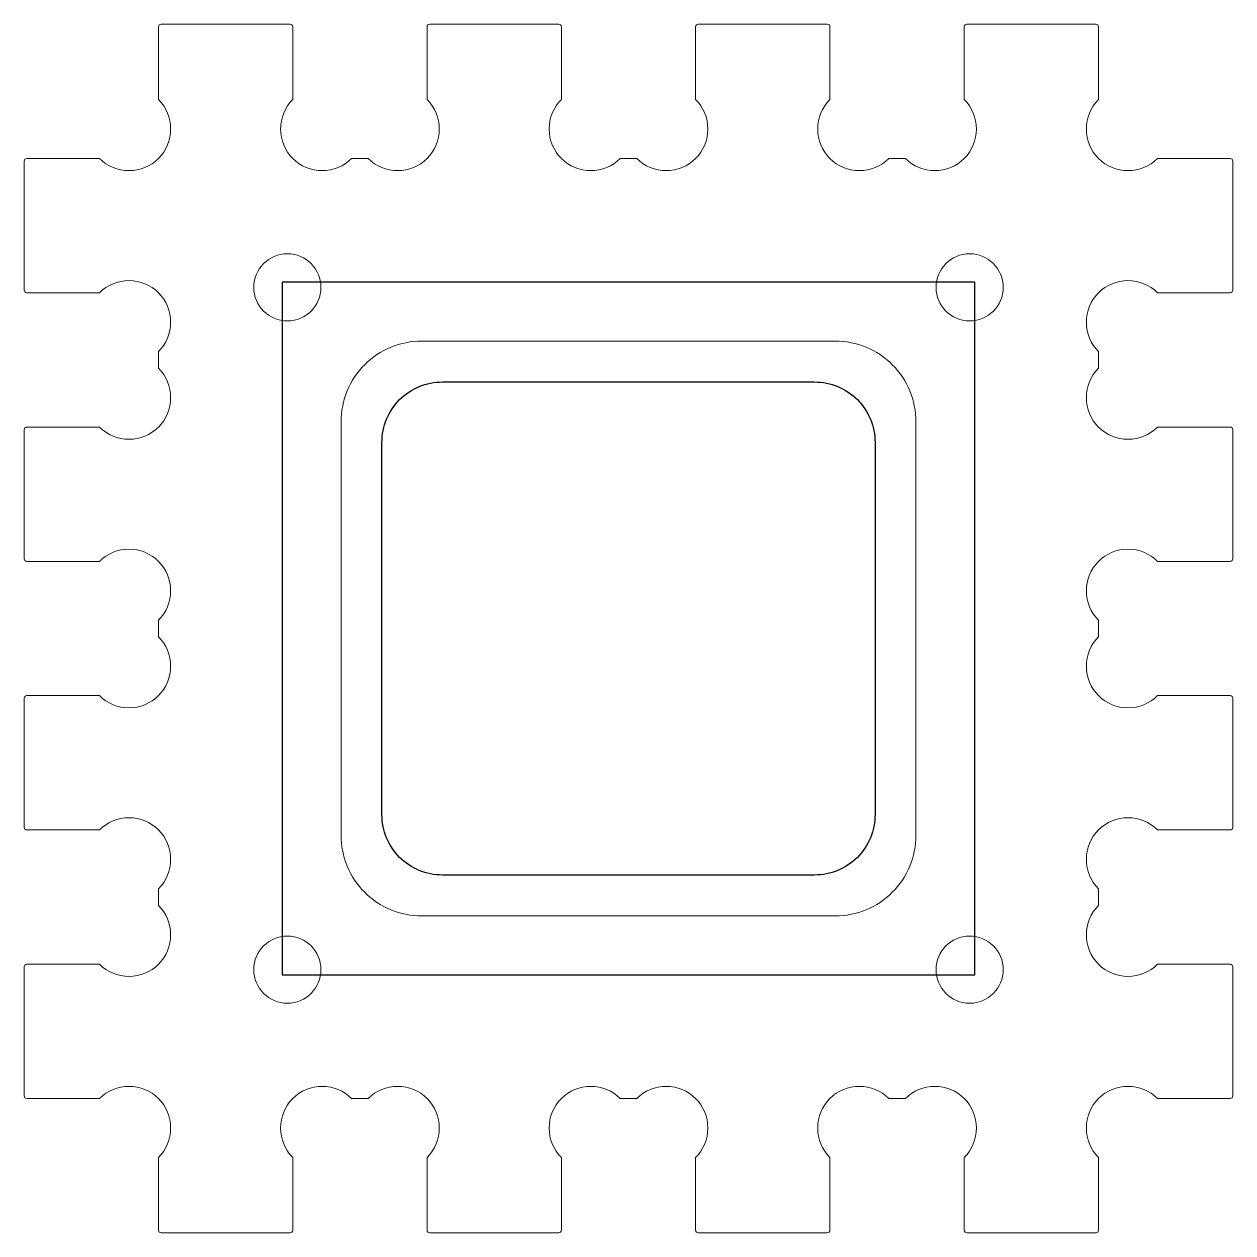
# Model space of a CAD drawing. Extents: x -22.5 to 22.5, y -22.5 to 22.5.
import ezdxf

# ---------------------------------------------------------------- set-up
doc = ezdxf.new("R2010")
doc.units = 0
doc.layers.get('0').update_dxf_attribs({"lineweight": 0})
doc.layers.add('grav1.5mm', color=4, linetype='Continuous')
doc.layers.add('holes', color=1, linetype='Continuous', lineweight=0)

msp = doc.modelspace()

# ---------------------------------------------------------------- linework, layer by layer
msp.add_lwpolyline([(22.5, 2.6, -0.414214), (22.4, 2.5), (19.692, 2.5, 0.414214), (17.5, 2.5, 0.414214), (17.5, 0.308), (17.5, -0.308, 0.414214), (17.5, -2.5, 0.414214), (19.692, -2.5), (22.4, -2.5, -0.414214), (22.5, -2.6), (22.5, -7.4, -0.414214), (22.4, -7.5), (19.692, -7.5, 0.414214), (17.5, -7.5, 0.414214), (17.5, -9.692), (17.5, -10.308, 0.414214), (17.5, -12.5, 0.414214), (19.692, -12.5), (22.4, -12.5, -0.414214), (22.5, -12.6), (22.5, -17.4, -0.414214), (22.4, -17.5), (19.692, -17.5, 0.414214), (17.5, -17.5, 0.414214), (17.5, -19.692), (17.5, -22.4, -0.414214), (17.4, -22.5), (12.6, -22.5, -0.414214), (12.5, -22.4), (12.5, -19.692, 0.414214), (12.5, -17.5, 0.414214), (10.308, -17.5), (9.692, -17.5, 0.414214), (7.5, -17.5, 0.414214), (7.5, -19.692), (7.5, -22.4, -0.414214), (7.4, -22.5), (2.6, -22.5, -0.414214), (2.5, -22.4), (2.5, -19.692, 0.414214), (2.5, -17.5, 0.414214), (0.308, -17.5), (-0.308, -17.5, 0.414214), (-2.5, -17.5, 0.414214), (-2.5, -19.692), (-2.5, -22.4, -0.414214), (-2.6, -22.5), (-7.4, -22.5, -0.414214), (-7.5, -22.4), (-7.5, -19.692, 0.414214), (-7.5, -17.5, 0.414214), (-9.692, -17.5), (-10.308, -17.5, 0.414214), (-12.5, -17.5, 0.414214), (-12.5, -19.692), (-12.5, -22.4, -0.414214), (-12.6, -22.5), (-17.4, -22.5, -0.414214), (-17.5, -22.4), (-17.5, -19.692, 0.414214), (-17.5, -17.5, 0.414214), (-19.692, -17.5), (-22.4, -17.5, -0.414214), (-22.5, -17.4), (-22.5, -12.6, -0.414214), (-22.4, -12.5), (-19.692, -12.5, 0.414214), (-17.5, -12.5, 0.414214), (-17.5, -10.308), (-17.5, -9.692, 0.414214), (-17.5, -7.5, 0.414214), (-19.692, -7.5), (-22.4, -7.5, -0.414214), (-22.5, -7.4), (-22.5, -2.6, -0.414214), (-22.4, -2.5), (-19.692, -2.5, 0.414214), (-17.5, -2.5, 0.414214), (-17.5, -0.308), (-17.5, 0.308, 0.414214), (-17.5, 2.5, 0.414214), (-19.692, 2.5), (-22.4, 2.5, -0.414214), (-22.5, 2.6), (-22.5, 7.4, -0.414214), (-22.4, 7.5), (-19.692, 7.5, 0.414214), (-17.5, 7.5, 0.414214), (-17.5, 9.692), (-17.5, 10.308, 0.414214), (-17.5, 12.5, 0.414214), (-19.692, 12.5), (-22.4, 12.5, -0.414214), (-22.5, 12.6), (-22.5, 17.4, -0.414214), (-22.4, 17.5), (-19.692, 17.5, 0.414214), (-17.5, 17.5, 0.414214), (-17.5, 19.692), (-17.5, 22.4, -0.414214), (-17.4, 22.5), (-12.6, 22.5, -0.414214), (-12.5, 22.4), (-12.5, 19.692, 0.414214), (-12.5, 17.5, 0.414214), (-10.308, 17.5), (-9.692, 17.5, 0.414214), (-7.5, 17.5, 0.414214), (-7.5, 19.692), (-7.5, 22.4, -0.414214), (-7.4, 22.5), (-2.6, 22.5, -0.414214), (-2.5, 22.4), (-2.5, 19.692, 0.414214), (-2.5, 17.5, 0.414214), (-0.308, 17.5), (0.308, 17.5, 0.414214), (2.5, 17.5, 0.414214), (2.5, 19.692), (2.5, 22.4, -0.414214), (2.6, 22.5), (7.4, 22.5, -0.414214), (7.5, 22.4), (7.5, 19.692, 0.414214), (7.5, 17.5, 0.414214), (9.692, 17.5), (10.308, 17.5, 0.414214), (12.5, 17.5, 0.414214), (12.5, 19.692), (12.5, 22.4, -0.414214), (12.6, 22.5), (17.4, 22.5, -0.414214), (17.5, 22.4), (17.5, 19.692, 0.414214), (17.5, 17.5, 0.414214), (19.692, 17.5), (22.4, 17.5, -0.414214), (22.5, 17.4), (22.5, 12.6, -0.414214), (22.4, 12.5), (19.692, 12.5, 0.414214), (17.5, 12.5, 0.414214), (17.5, 10.308), (17.5, 9.692, 0.414214), (17.5, 7.5, 0.414214), (19.692, 7.5), (22.4, 7.5, -0.414214), (22.5, 7.4), (22.5, 2.6)], format="xyb", close=True)
at = {"layer": 'grav1.5mm', "flags": 128}
msp.add_lwpolyline([(-12.9, -12.9), (12.9, -12.9), (12.9, 12.9), (-12.9, 12.9), (-12.9, -12.9)], dxfattribs=at)
msp.add_lwpolyline([(9.18, -6.93, -0.414214), (6.93, -9.18), (-6.93, -9.18, -0.414214), (-9.18, -6.93), (-9.18, 6.93, -0.414214), (-6.93, 9.18), (6.93, 9.18, -0.414214), (9.18, 6.93), (9.18, -6.93)], format="xyb", dxfattribs=at)
at = {"layer": 'holes'}
msp.add_lwpolyline([(-7.7, -10.7, -0.414214), (-10.7, -7.7), (-10.7, 7.7, -0.414214), (-7.7, 10.7), (7.7, 10.7, -0.414214), (10.7, 7.7), (10.7, -7.7, -0.414214), (7.7, -10.7), (-7.7, -10.7)], format="xyb", close=True, dxfattribs=at)
for centre in [(-12.7, 12.7), (12.7, 12.7), (-12.7, -12.7), (12.7, -12.7)]:
    msp.add_circle(centre, 1.25, dxfattribs=at)

doc.saveas('drawing.dxf')
